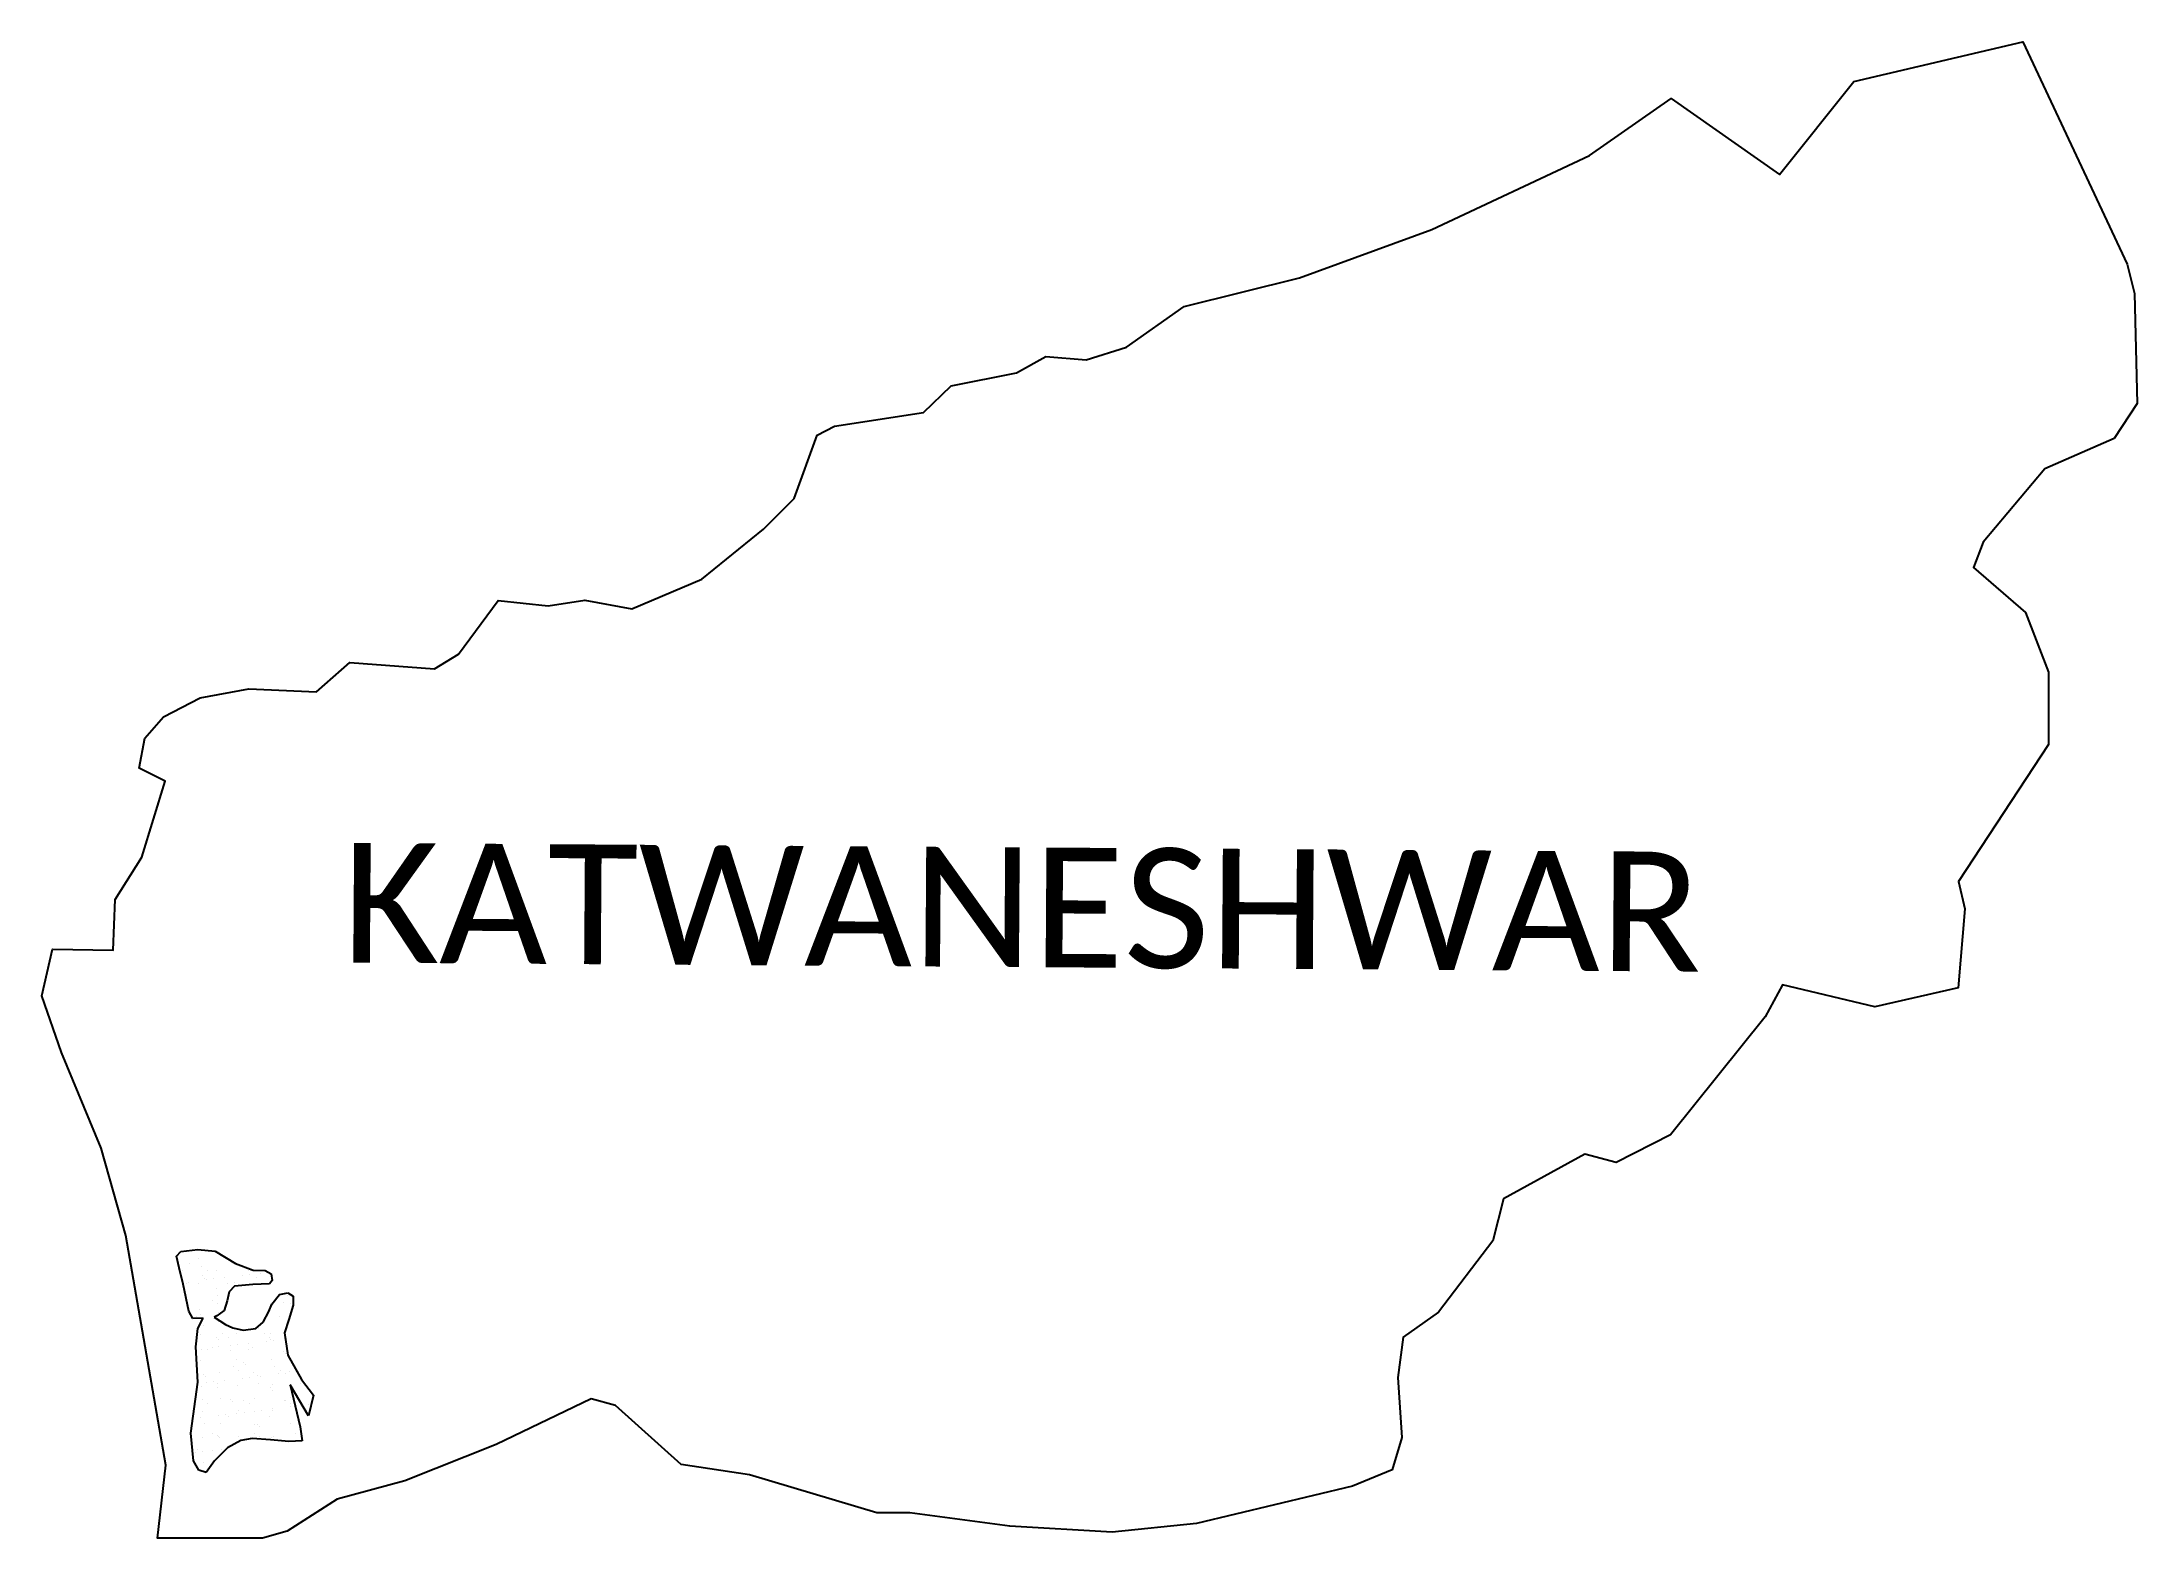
# Model space of a CAD drawing. Header units: metres. Extents: x 328468 to 331623, y 1804794 to 1807048.
import ezdxf

# ---------------------------------------------------------------- set-up
doc = ezdxf.new("R2010")
doc.units = ezdxf.units.M
doc.layers.add('SAND DUNES', color=42, linetype='Continuous')
doc.layers.add('VILLAGE NAME', color=250, linetype='Continuous')

msp = doc.modelspace()

# ---------------------------------------------------------------- linework, layer by layer
at = {"color": 3}
msp.add_lwpolyline([(328622.4, 1805999.1), (328650.7, 1806031.5), (328706.2, 1806059.9), (328779.2, 1806073.7), (328881.2, 1806068.9), (328931.2, 1806113.1), (329059.1, 1806103.7), (329095, 1806125.5), (329154.9, 1806206.4), (329230, 1806198.6), (329285.2, 1806206.9), (329355.9, 1806193.9), (329461.5, 1806238.9), (329554.6, 1806314), (329600.7, 1806360), (329635.4, 1806455.4), (329661.3, 1806469.2), (329795.1, 1806489.8), (329836.9, 1806529.8), (329935.2, 1806549.6), (329979.5, 1806574), (330040.5, 1806569.3), (330100.9, 1806588.2), (330188, 1806649.7), (330361.8, 1806692.7), (330560.9, 1806765.6), (330798.4, 1806876.8), (330921.1, 1806962.8), (331084.7, 1806848.6), (331196.6, 1806988.3), (331451, 1807048.1), (331608.1, 1806713.3), (331619.3, 1806669.3), (331623, 1806503.2), (331588.6, 1806450.8), (331484.2, 1806404.9), (331391.1, 1806294.6), (331376.5, 1806256.4), (331455, 1806188.7), (331489.8, 1806098.5), (331489.8, 1805989.5), (331354, 1805783.3), (331363.6, 1805742), (331353.4, 1805623), (331228.2, 1805594.5), (331089, 1805627.5), (331062.7, 1805579.2), (330920.3, 1805401.4), (330838.7, 1805359.9), (330791.4, 1805372.2), (330668.9, 1805305.2), (330652.5, 1805241.7), (330570.7, 1805134.4), (330517.7, 1805096.6), (330509.7, 1805036), (330515.7, 1804945.7), (330501.3, 1804896.7), (330441.6, 1804872.4), (330206.5, 1804816.2), (330079.3, 1804802.7), (329925.3, 1804812), (329774.6, 1804832), (329724.8, 1804832), (329533.3, 1804889.2), (329430.5, 1804904.7), (329331.6, 1804993.9), (329294.7, 1805004), (329151.9, 1804934.8), (329014.1, 1804880), (328912.2, 1804852.4), (328837.2, 1804804.5), (328799.9, 1804793.9), (328641.9, 1804794), (328654.4, 1804903.9), (328594, 1805249.8), (328557, 1805381.4), (328497.2, 1805525.6), (328467.6, 1805610.7), (328483.7, 1805681.3), (328574.9, 1805679.9), (328578.2, 1805756.2), (328618.3, 1805820.1), (328653.4, 1805934.3), (328613.9, 1805953.7), (328622.4, 1805999.1)], dxfattribs=at)
at = {"layer": 'SAND DUNES'}
for p, q in [((328676.7, 1805225.6), (328702.7, 1805228.9)), ((328702.7, 1805228.9), (328728.6, 1805226.1)), ((328670.5, 1805218.9), (328676.7, 1805225.6)), ((328674.4, 1805201.1), (328670.5, 1805218.9)), ((328680.4, 1805176.3), (328674.4, 1805201.1)), ((328728.6, 1805226.1), (328759.1, 1805207.7)), ((328759.1, 1805207.7), (328785.6, 1805197.6)), ((328785.6, 1805197.6), (328804, 1805196.9)), ((328804, 1805196.9), (328812.7, 1805192.2)), ((328688.8, 1805135.7), (328680.4, 1805176.3)), ((328749.7, 1805164.9), (328746.4, 1805151.3)), ((328757.7, 1805173.3), (328749.7, 1805164.9)), ((328785.4, 1805176), (328757.7, 1805173.3)), ((328810.5, 1805177), (328785.4, 1805176)), ((328814.4, 1805182.2), (328810.5, 1805177)), ((328812.7, 1805192.2), (328814.4, 1805182.2)), ((328694.9, 1805124.8), (328688.8, 1805135.7)), ((328741.9, 1805137), (328731.1, 1805128.9)), ((328746.4, 1805151.3), (328741.9, 1805137)), ((328800.7, 1805119.3), (328809.6, 1805135.6)), ((328809.6, 1805135.6), (328813.8, 1805146.6)), ((328813.8, 1805146.6), (328825.3, 1805160.8)), ((328825.3, 1805160.8), (328837.9, 1805163.4)), ((328837.9, 1805163.4), (328846, 1805158.4)), ((328846.2, 1805144.9), (328839.3, 1805123.4)), ((328846, 1805158.4), (328846.2, 1805144.9)), ((328710.6, 1805125.3), (328694.9, 1805124.8)), ((328699.4, 1805082.2), (328702.4, 1805109.7)), ((328702.4, 1805109.7), (328710.6, 1805125.3)), ((328731.1, 1805128.9), (328727, 1805126.9)), ((328727, 1805126.9), (328744.1, 1805115.7)), ((328744.1, 1805115.7), (328755.4, 1805110.7)), ((328755.4, 1805110.7), (328770.6, 1805107.3)), ((328770.6, 1805107.3), (328789.6, 1805109.8)), ((328789.6, 1805109.8), (328800.7, 1805119.3)), ((328839.3, 1805123.4), (328833, 1805103.3)), ((328833, 1805103.3), (328837.9, 1805069.8)), ((328702.3, 1805028.8), (328699.4, 1805082.2)), ((328837.9, 1805069.8), (328858.6, 1805032.7)), ((328691.8, 1804952.2), (328702.3, 1805028.8)), ((328869, 1804978.4), (328841.7, 1805024.9)), ((328841.7, 1805024.9), (328856.7, 1804961.6)), ((328858.6, 1805032.7), (328876.7, 1805009.2)), ((328876.7, 1805009.2), (328869, 1804978.4)), ((328695.7, 1804910.5), (328691.8, 1804952.2)), ((328784.4, 1804944), (328767.1, 1804940.8)), ((328812, 1804941.9), (328784.4, 1804944)), ((328856.7, 1804961.6), (328859.8, 1804940.6)), ((328746.9, 1804930.2), (328727.6, 1804910.3)), ((328767.1, 1804940.8), (328746.9, 1804930.2)), ((328839.6, 1804939.3), (328812, 1804941.9)), ((328859.8, 1804940.6), (328839.6, 1804939.3)), ((328704, 1804896.4), (328695.7, 1804910.5)), ((328714.8, 1804892.6), (328704, 1804896.4)), ((328727.6, 1804910.3), (328714.8, 1804892.6))]:
    msp.add_line(p, q, dxfattribs=at)
at = {"layer": 'SAND DUNES', "linetype": 'Continuous'}
for p, q in [((328678.9, 1805197.4), (328678.9, 1805197.4)), ((328689.2, 1805207.3), (328689.2, 1805207.3)), ((328703.2, 1805215.7), (328703.2, 1805215.7)), ((328708.6, 1805202.8), (328708.6, 1805202.8)), ((328717, 1805197.3), (328717, 1805197.3)), ((328731.3, 1805197.6), (328731.3, 1805197.6)), ((328770.9, 1805202.4), (328770.9, 1805202.4)), ((328779.3, 1805197), (328779.3, 1805197)), ((328782.5, 1805197), (328782.5, 1805197)), ((328684.9, 1805178.1), (328684.9, 1805178.1)), ((328688.7, 1805179.8), (328688.7, 1805179.8)), ((328704.2, 1805177.2), (328704.2, 1805177.2)), ((328708.9, 1805188.9), (328708.9, 1805188.9)), ((328712.6, 1805185.5), (328712.6, 1805185.5)), ((328715.9, 1805183.2), (328715.9, 1805183.2)), ((328726.3, 1805184.5), (328726.3, 1805184.5)), ((328729.9, 1805169.5), (328729.9, 1805169.5)), ((328742.6, 1805186.5), (328742.6, 1805186.5)), ((328747.2, 1805177.8), (328747.2, 1805177.8)), ((328758.2, 1805178.7), (328758.2, 1805178.7)), ((328769.8, 1805189.9), (328769.8, 1805189.9)), ((328780.2, 1805191.2), (328780.2, 1805191.2)), ((328790.1, 1805186.5), (328790.1, 1805186.5)), ((328796.5, 1805193.2), (328796.5, 1805193.2)), ((328809.5, 1805177.4), (328809.5, 1805177.4)), ((328810.5, 1805178.9), (328810.5, 1805178.9)), ((328705.1, 1805138.6), (328705.1, 1805138.6)), ((328724.4, 1805152.6), (328724.4, 1805152.6)), ((328732.3, 1805159.1), (328732.3, 1805159.1)), ((328732.7, 1805147.1), (328732.7, 1805147.1)), ((328733.9, 1805133.7), (328733.9, 1805133.7)), ((328811.5, 1805140.4), (328811.5, 1805140.4)), ((328814.5, 1805143.7), (328814.5, 1805143.7)), ((328830.8, 1805148.7), (328830.8, 1805148.7)), ((328837.4, 1805160), (328837.4, 1805160)), ((328841.7, 1805147), (328841.7, 1805147)), ((328693, 1805130.6), (328693, 1805130.6)), ((328700.7, 1805127.9), (328700.7, 1805127.9)), ((328706.7, 1805130.3), (328706.7, 1805130.3)), ((328710.3, 1805114.5), (328710.3, 1805114.5)), ((328733.2, 1805120.5), (328733.2, 1805120.5)), ((328740.1, 1805102.4), (328740.1, 1805102.4)), ((328760.1, 1805101.6), (328760.1, 1805101.6)), ((328794, 1805109.8), (328794, 1805109.8)), ((328802.4, 1805102), (328802.4, 1805102)), ((328812.5, 1805101.8), (328812.5, 1805101.8)), ((328825.2, 1805127.2), (328825.2, 1805127.2)), ((328838.4, 1805121.4), (328838.4, 1805121.4)), ((328706.1, 1805100.1), (328706.1, 1805100.1)), ((328708.5, 1805078.8), (328708.5, 1805078.8)), ((328716.4, 1805077.7), (328716.4, 1805077.7)), ((328724.8, 1805080.8), (328724.8, 1805080.8)), ((328730.1, 1805096.1), (328730.1, 1805096.1)), ((328733.7, 1805092.7), (328733.7, 1805092.7)), ((328734.2, 1805082), (328734.2, 1805082)), ((328748.5, 1805096.9), (328748.5, 1805096.9)), ((328751, 1805076.6), (328751, 1805076.6)), ((328752, 1805084.2), (328752, 1805084.2)), ((328762.4, 1805085.5), (328762.4, 1805085.5)), ((328778.7, 1805087.5), (328778.7, 1805087.5)), ((328778.7, 1805077.4), (328778.7, 1805077.4)), ((328785.3, 1805081.4), (328785.3, 1805081.4)), ((328805.9, 1805090.9), (328805.9, 1805090.9)), ((328810.8, 1805096.6), (328810.8, 1805096.6)), ((328811.3, 1805093.7), (328811.3, 1805093.7)), ((328816.3, 1805092.2), (328816.3, 1805092.2)), ((328831, 1805075.3), (328831, 1805075.3)), ((328832.6, 1805094.2), (328832.6, 1805094.2)), ((328834.7, 1805071.9), (328834.7, 1805071.9)), ((328702, 1805047.1), (328702, 1805047.1)), ((328707, 1805061.5), (328707, 1805061.5)), ((328710.5, 1805041.1), (328710.5, 1805041.1)), ((328735.1, 1805043.5), (328735.1, 1805043.5)), ((328755.9, 1805052.2), (328755.9, 1805052.2)), ((328761.1, 1805063), (328761.1, 1805063)), ((328764.3, 1805046.7), (328764.3, 1805046.7)), ((328770.8, 1805058.2), (328770.8, 1805058.2)), ((328774.4, 1805054.8), (328774.4, 1805054.8)), ((328786.3, 1805042.8), (328786.3, 1805042.8)), ((328791.7, 1805038.7), (328791.7, 1805038.7)), ((328813.4, 1805063.3), (328813.4, 1805063.3)), ((328818.2, 1805051.8), (328818.2, 1805051.8)), ((328823.9, 1805041.4), (328823.9, 1805041.4)), ((328826.5, 1805046.3), (328826.5, 1805046.3)), ((328834.3, 1805042.7), (328834.3, 1805042.7)), ((328840.3, 1805044.3), (328840.3, 1805044.3)), ((328850.6, 1805044.7), (328850.6, 1805044.7)), ((328708, 1805023), (328708, 1805023)), ((328714.2, 1805037.7), (328714.2, 1805037.7)), ((328716.1, 1805028), (328716.1, 1805028)), ((328726.6, 1805029.3), (328726.6, 1805029.3)), ((328731.4, 1805021.6), (328731.4, 1805021.6)), ((328732.2, 1805027.5), (328732.2, 1805027.5)), ((328742.8, 1805031.4), (328742.8, 1805031.4)), ((328762, 1805024.5), (328762, 1805024.5)), ((328770, 1805034.7), (328770, 1805034.7)), ((328780.4, 1805036), (328780.4, 1805036)), ((328794.5, 1805027.1), (328794.5, 1805027.1)), ((328796.7, 1805038), (328796.7, 1805038)), ((328811.5, 1805020.3), (328811.5, 1805020.3)), ((328814.4, 1805024.7), (328814.4, 1805024.7)), ((328815.1, 1805016.9), (328815.1, 1805016.9)), ((328856.8, 1805026.8), (328856.8, 1805026.8)), ((328708.9, 1804984.4), (328708.9, 1804984.4)), ((328709.3, 1805002.3), (328709.3, 1805002.3)), ((328717.7, 1804996.9), (328717.7, 1804996.9)), ((328734.2, 1804978.6), (328734.2, 1804978.6)), ((328736.1, 1805004.9), (328736.1, 1805004.9)), ((328744.6, 1804979.8), (328744.6, 1804979.8)), ((328747.9, 1804977.3), (328747.9, 1804977.3)), ((328751.2, 1805003.3), (328751.2, 1805003.3)), ((328754.9, 1804999.8), (328754.9, 1804999.8)), ((328760.9, 1804981.9), (328760.9, 1804981.9)), ((328763, 1804985.9), (328763, 1804985.9)), ((328771.6, 1805002), (328771.6, 1805002)), ((328772.1, 1804983.8), (328772.1, 1804983.8)), ((328780, 1804996.5), (328780, 1804996.5)), ((328787.2, 1805004.3), (328787.2, 1805004.3)), ((328788.1, 1804985.2), (328788.1, 1804985.2)), ((328798.5, 1804986.5), (328798.5, 1804986.5)), ((328810.2, 1804976.9), (328810.2, 1804976.9)), ((328814.8, 1804988.5), (328814.8, 1804988.5)), ((328815.3, 1804986.2), (328815.3, 1804986.2)), ((328832.4, 1805000.8), (328832.4, 1805000.8)), ((328833.9, 1805001.6), (328833.9, 1805001.6)), ((328841.3, 1805005.8), (328841.3, 1805005.8)), ((328842, 1804991.9), (328842, 1804991.9)), ((328842.3, 1804996.1), (328842.3, 1804996.1)), ((328866.5, 1804985.6), (328866.5, 1804985.6)), ((328868.7, 1804995.2), (328868.7, 1804995.2)), ((328707, 1804975.2), (328707, 1804975.2)), ((328709.9, 1804945.9), (328709.9, 1804945.9)), ((328711.9, 1804966.7), (328711.9, 1804966.7)), ((328725.1, 1804952.1), (328725.1, 1804952.1)), ((328731.6, 1804948.3), (328731.6, 1804948.3)), ((328733.5, 1804946.7), (328733.5, 1804946.7)), ((328735.3, 1804944.9), (328735.3, 1804944.9)), ((328737, 1804966.4), (328737, 1804966.4)), ((328763.9, 1804947.4), (328763.9, 1804947.4)), ((328787.4, 1804951.7), (328787.4, 1804951.7)), ((328788.2, 1804965.7), (328788.2, 1804965.7)), ((328791.9, 1804965.4), (328791.9, 1804965.4)), ((328795.6, 1804962), (328795.6, 1804962)), ((328795.8, 1804946.3), (328795.8, 1804946.3)), ((328812.8, 1804945.9), (328812.8, 1804945.9)), ((328816.3, 1804947.7), (328816.3, 1804947.7)), ((328842.2, 1804967.2), (328842.2, 1804967.2)), ((328849.7, 1804951.4), (328849.7, 1804951.4)), ((328858.1, 1804945.9), (328858.1, 1804945.9)), ((328698.3, 1804922.4), (328698.3, 1804922.4)), ((328701.4, 1804927.5), (328701.4, 1804927.5)), ((328708.8, 1804923.7), (328708.8, 1804923.7)), ((328725, 1804925.7), (328725, 1804925.7)), ((328738, 1804927.8), (328738, 1804927.8)), ((328710.9, 1804907.3), (328710.9, 1804907.3))]:
    msp.add_line(p, q, dxfattribs=at)

# ---------------------------------------------------------------- texts
at = {"layer": 'VILLAGE NAME', "insert": (328920.8, 1805841.5), "char_height": 180.345, "attachment_point": 1, "rotation": 359.6139}
msp.add_mtext_dynamic_manual_height_columns('{\\fCalibri|b0|i0|c0|p34;KATWANESHWAR}', width=1779.605, gutter_width=901.7, heights=[0], dxfattribs=at)

doc.saveas('drawing.dxf')
